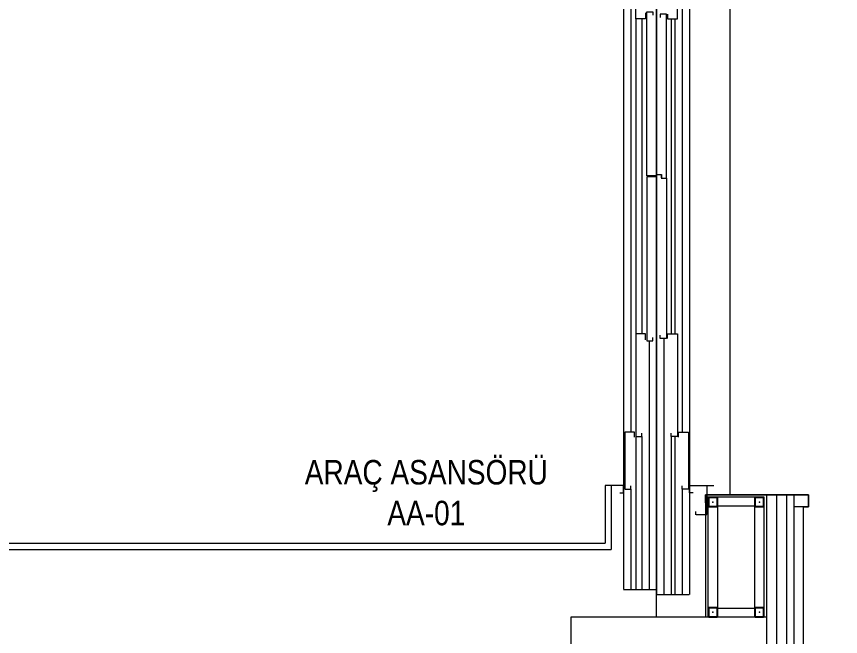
# Model space of a CAD drawing. Extents: x -1457 to 23780, y -2071 to 4205.
# Drawn here: x 19491.1 to 19827.6, y 2017.1 to 2270.3 of the extents above; entities that cross this region are included whole.
import ezdxf

# ---------------------------------------------------------------- set-up
doc = ezdxf.new("R2010")
doc.units = 0
doc.header["$MEASUREMENT"] = 0
doc.linetypes.add('HIDDEN', pattern=[0.375, 0.25, -0.125])
doc.layers.get('0').update_dxf_attribs({"color": 9, "lineweight": 9})
doc.layers.add('M-TEFRIS2-015', color=129, linetype='Continuous', lineweight=9)
doc.styles.add('MuuM_TEXT-STANDART', font='ARIALN.TTF')

# ---------------------------------------------------------------- blocks, each defined once
blk = doc.blocks.new('p-kolon_80x80')
blk.add_lwpolyline([(-40, -40), (40, -40), (40, 40), (-40, 40)], close=True)
blk = doc.blocks.new('Prf-40x40')
for points in [[(1.5, -2), (-1.5, -2, -0.414214), (-2, -1.5), (-2, 1.5, -0.414214), (-1.5, 2), (1.5, 2, -0.414214), (2, 1.5), (2, -1.5, -0.414214)], [(1.5, -1.7), (-1.5, -1.7, -0.414214), (-1.7, -1.5), (-1.7, 1.5, -0.414214), (-1.5, 1.7), (1.5, 1.7, -0.414214), (1.7, 1.5), (1.7, -1.5, -0.414214)]]:
    blk.add_lwpolyline(points, format="xyb", close=True)
blk.add_point((0, 0))

msp = doc.modelspace()

# ---------------------------------------------------------------- linework, layer by layer
at = {"layer": 'M-TEFRIS2-015', "linetype": 'HIDDEN', "lineweight": 0}
for p, q in [((19752.5, 2375.75), (19752.5, 2034.25)), ((19766, 2375.75), (19766, 2034.25)), ((19739, 2373.75), (19739, 2036.25)), ((19752.5, 2373.75), (19752.5, 2036.25)), ((19782.5, 2075), (19782.5, 2325)), ((19742, 2315.75), (19742, 2100.55)), ((19763, 2315.75), (19763, 2100.55)), ((19744, 2269.35), (19744, 2140.75)), ((19746.5, 2269.35), (19746.5, 2140.75)), ((19758.5, 2269.35), (19758.5, 2140.75)), ((19760, 2269.35), (19760, 2140.75)), ((19749.5, 2137.9), (19749.5, 2036.25)), ((19755.5, 2138.75), (19755.5, 2034.25)), ((19744, 2098.75), (19744, 2036.25)), ((19746.5, 2098.75), (19746.5, 2036.25)), ((19758.5, 2098.75), (19758.5, 2034.25)), ((19760, 2098.75), (19760, 2034.25)), ((19734, 2078.75), (19731.5, 2078.75)), ((19731.5, 2078.75), (19731.5, 2055.05)), ((19734, 2078.75), (19734, 2052.55)), ((19742, 2077.25), (19742, 2036.25)), ((19763, 2077.25), (19763, 2034.25)), ((19773, 2078.75), (19776, 2078.75)), ((19814.5, 2075), (19782.5, 2075)), ((19814.5, 2070), (19814.5, 2075)), ((19812.5, 1855), (19812.5, 2070)), ((19812.5, 2070), (19814.5, 2070)), ((19731.5, 2055.05), (19086.5, 2055.05)), ((19734, 2052.55), (19084, 2052.55)), ((19739, 2036.25), (19752.5, 2036.25)), ((19752.5, 2034.25), (19766, 2034.25))]:
    msp.add_line(p, q, dxfattribs=at)
for points in [[(19752.5, 2025), (19752.5, 2390)], [(19748, 2271.85), (19748, 2269.35), (19744, 2269.35), (19744, 2317.55), (19746.5, 2317.55), (19746.5, 2316.05)], [(19757, 2271.35), (19757, 2269.35), (19761, 2269.35), (19761, 2317.55), (19758.5, 2317.55), (19758.5, 2316.05)], [(19752.5, 2206.7), (19752.5, 2205.2), (19748.5, 2205.2), (19748.5, 2272.2), (19751, 2272.2), (19751, 2270.7)], [(19752.5, 2207.35), (19752.5, 2205.85), (19754.5, 2205.85), (19754.5, 2204.35), (19756.5, 2204.35), (19756.5, 2271.35), (19754, 2271.35), (19754, 2269.85)], [(19752.5, 2203.4), (19752.5, 2204.9), (19748.5, 2204.9), (19748.5, 2137.9), (19751, 2137.9), (19751, 2139.4)], [(19752.5, 2204.25), (19752.5, 2205.75), (19754.4, 2205.75), (19754.4, 2204.25), (19756.5, 2204.25), (19756.5, 2138.75), (19754, 2138.75), (19754, 2140.25)], [(19748, 2138.25), (19748, 2140.75), (19744, 2140.75), (19744, 2098.75), (19746.5, 2098.75), (19746.5, 2100.25)], [(19757, 2138.75), (19757, 2140.75), (19761, 2140.75), (19761, 2098.75), (19758.5, 2098.75), (19758.5, 2100.25)], [(19743.5, 2098.55), (19743.5, 2100.55), (19739.5, 2100.55), (19739.5, 2077.25), (19742, 2077.25), (19742, 2078.75)], [(19761.5, 2098.55), (19761.5, 2100.55), (19765.5, 2100.55), (19765.5, 2077.25), (19763, 2077.25), (19763, 2078.75)], [(19737.5, 2075.75), (19739, 2075.75), (19739, 2078.75), (19734, 2078.75)], [(19767.5, 2075.75), (19766, 2075.75), (19766, 2078.75), (19773, 2078.75), (19773, 2066.75), (19768.5, 2066.75), (19768.5, 2068.25)], [(19797.5, 2025), (19797.5, 2075), (19772.5, 2075), (19772.5, 2025)], [(19772.5, 2071.67), (19772.5, 2075), (19814.5, 2075), (19814.5, 2070), (19808.5, 2070), (19808.5, 2065)], [(19796.5, 2025), (19796.5, 2074), (19773.5, 2074), (19773.5, 2025)], [(19801.5, 2075), (19801.5, 1849), (19827.62, 1849)], [(19805.5, 2075), (19805.5, 1853), (19823.5, 1853)], [(19808.5, 2075), (19808.5, 1856), (19823.5, 1856)], [(19823.5, 1860), (19812.5, 1860), (19812.5, 2070)]]:
    msp.add_lwpolyline(points, dxfattribs=at)
msp.add_lwpolyline([(19792.5, 2028.5), (19777.5, 2028.5), (19777.5, 2070.5), (19792.5, 2070.5)], close=True, dxfattribs=at)

# ---------------------------------------------------------------- block references
at = {"layer": 'M-TEFRIS2-015', "linetype": 'HIDDEN', "lineweight": 0, "xscale": -1}
for p in [(19775.5, 2072), (19794.5, 2072), (19775.5, 2027), (19794.5, 2027)]:
    msp.add_blockref('Prf-40x40', p, dxfattribs=at)
at = {"layer": 'M-TEFRIS2-015', "linetype": 'HIDDEN', "lineweight": 0}
msp.add_blockref('p-kolon_80x80', (19757.5, 1985), dxfattribs=at)

# ---------------------------------------------------------------- texts
at = {"layer": 'M-TEFRIS2-015', "linetype": 'HIDDEN', "lineweight": 0, "insert": (19658.48, 2075.78), "char_height": 10, "attachment_point": 5, "style": 'MuuM_TEXT-STANDART'}
msp.add_mtext_dynamic_manual_height_columns('ARAÇ ASANSÖRÜ\\PAA-01', width=388.5584, gutter_width=156.51, heights=[0], dxfattribs=at)

doc.saveas('drawing.dxf')
